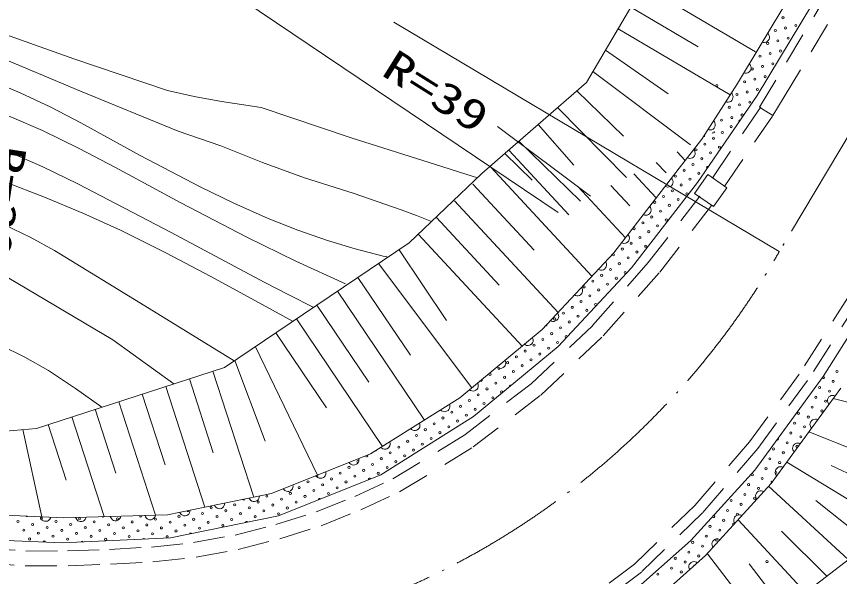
# Model space of a CAD drawing. Units: millimetres, scale not verified. Extents: x 27531 to 667531, y 18316 to 378316.
# Drawn here: x 197338 to 236326, y 267734 to 294270 of the extents above; entities that cross this region are included whole.
import ezdxf
from ezdxf.enums import TextEntityAlignment as Align

# ---------------------------------------------------------------- set-up
doc = ezdxf.new("R2010")
doc.units = ezdxf.units.MM
doc.header["$LTSCALE"] = 1000
for name, pattern in [('USER1', [7.000001, 5.508197, -0.688525, 0.114754, -0.688525]), ('USER2', [2.5, 1.5, -1]), ('USER4', [2, 1.2, -0.8])]:
    doc.linetypes.add(name, pattern=pattern)
for name, color, linetype, lineweight in [('S-SUV', 7, 'Continuous', 13), ('S-SUV-HICN', 1, 'Continuous', 13), ('S-SUV-LWCN', 7, 'Continuous', 13)]:
    doc.layers.add(name, color=color, linetype=linetype, lineweight=lineweight)
doc.styles.add('ＭＳ ゴシック', font='')
doc.styles.get('ＭＳ ゴシック').set_extended_font_data('MS Gothic')

# ---------------------------------------------------------------- blocks, each defined once
blk = doc.blocks.new('BUHIN192')
at = {"color": 7, "linetype": 'Continuous', "lineweight": 13}
blk.add_lwpolyline([(-205, 144), (-155, 179), (-103, 202), (-32, 220), (30, 213), (88, 193), (152, 149), (190, 101), (217, 44), (226, -29), (222, -86), (205, -144)], dxfattribs=at)
blk = doc.blocks.new('BUHIN193')
at = {"color": 7, "linetype": 'Continuous', "lineweight": 13}
blk.add_lwpolyline([(-215, 128), (-168, 167), (-117, 194), (-48, 217), (14, 214), (74, 199), (140, 159), (182, 114), (214, 60), (227, -12), (228, -69), (215, -128)], dxfattribs=at)
blk = doc.blocks.new('BUHIN194')
at = {"color": 7, "linetype": 'Continuous', "lineweight": 13}
blk.add_lwpolyline([(-234, 89), (-195, 135), (-149, 170), (-85, 205), (-23, 213), (38, 209), (110, 181), (159, 144), (200, 97), (226, 28), (237, -28), (234, -89)], dxfattribs=at)
blk = doc.blocks.new('BUHIN195')
at = {"color": 7, "linetype": 'Continuous', "lineweight": 13}
blk.add_lwpolyline([(-246, 46), (-216, 99), (-177, 141), (-120, 186), (-61, 206), (0, 212), (76, 198), (131, 170), (179, 131), (217, 68), (238, 14), (246, -46)], dxfattribs=at)
blk = doc.blocks.new('BUHIN196')
at = {"color": 7, "linetype": 'Continuous', "lineweight": 13}
blk.add_lwpolyline([(-250, 1), (-230, 59), (-199, 107), (-152, 162), (-96, 192), (-38, 209), (40, 209), (99, 191), (153, 160), (202, 105), (232, 56), (250, -1)], dxfattribs=at)
blk = doc.blocks.new('BUHIN197')
at = {"color": 7, "linetype": 'Continuous', "lineweight": 13}
blk.add_lwpolyline([(-248, -32), (-235, 28), (-212, 80), (-172, 141), (-121, 177), (-65, 202), (12, 212), (72, 202), (131, 179), (186, 131), (222, 86), (248, 32)], dxfattribs=at)
blk = doc.blocks.new('BUHIN198')
at = {"color": 7, "linetype": 'Continuous', "lineweight": 13}
blk.add_lwpolyline([(-242, -63), (-237, -2), (-220, 53), (-188, 118), (-142, 161), (-90, 192), (-15, 212), (46, 210), (107, 194), (168, 153), (209, 114), (242, 63)], dxfattribs=at)
blk = doc.blocks.new('BUHIN199')
at = {"color": 7, "linetype": 'Continuous', "lineweight": 13}
blk.add_lwpolyline([(-235, -85), (-236, -24), (-224, 32), (-198, 100), (-156, 147), (-107, 183), (-34, 210), (27, 213), (89, 203), (153, 168), (198, 132), (235, 85)], dxfattribs=at)
blk = doc.blocks.new('BUHIN217')
at = {"color": 7, "linetype": 'Continuous', "lineweight": 13}
blk.add_lwpolyline([(233, 91), (235, 31), (225, -26), (201, -94), (161, -142), (112, -180), (40, -208), (-21, -214), (-83, -206), (-149, -172), (-194, -138), (-233, -91)], dxfattribs=at)
blk = doc.blocks.new('BUHIN218')
at = {"color": 7, "linetype": 'Continuous', "lineweight": 13}
blk.add_lwpolyline([(241, 66), (237, 5), (221, -49), (190, -115), (145, -159), (93, -191), (18, -212), (-43, -210), (-104, -196), (-166, -156), (-208, -117), (-241, -66)], dxfattribs=at)
blk = doc.blocks.new('BUHIN219')
at = {"color": 7, "linetype": 'Continuous', "lineweight": 13}
blk.add_lwpolyline([(247, 39), (236, -21), (214, -74), (176, -135), (126, -174), (71, -200), (-6, -212), (-66, -204), (-125, -183), (-182, -136), (-219, -93), (-247, -39)], dxfattribs=at)
blk = doc.blocks.new('BUHIN245')
at = {"color": 7, "linetype": 'Continuous', "lineweight": 13}
blk.add_lwpolyline([(-227, -106), (-233, -45), (-226, 12), (-206, 82), (-169, 132), (-123, 173), (-53, 206), (8, 215), (70, 211), (138, 181), (185, 150), (227, 106)], dxfattribs=at)
blk = doc.blocks.new('BUHIN246')
at = {"color": 7, "linetype": 'Continuous', "lineweight": 13}
blk.add_lwpolyline([(-223, -112), (-231, -52), (-226, 5), (-209, 76), (-173, 127), (-128, 169), (-59, 204), (1, 215), (64, 213), (132, 185), (181, 155), (223, 112)], dxfattribs=at)

msp = doc.modelspace()

# ---------------------------------------------------------------- linework, layer by layer
at = {"layer": 'S-SUV'}
for p, q in [((236322, 311507), (224337, 291146)), ((227034, 295727), (232347, 292600)), ((234095, 295441), (231487, 291091)), ((223002, 284975), (208063, 295036)), ((235038, 294875), (232430, 290525)), ((226435, 294709), (229631, 292828)), ((233473, 283129), (215216, 293999)), ((225836, 293691), (231149, 290563)), ((225236, 292673), (228215, 290607)), ((224637, 291655), (229259, 288182)), ((224337, 291146), (219763, 287157)), ((231487, 291091), (229805, 288461)), ((223880, 290747), (226098, 288602)), ((232430, 290525), (231672, 289418)), ((222965, 289949), (226234, 286632)), ((231672, 289418), (229605, 286400)), ((222050, 289151), (223737, 287217)), ((221101, 288324), (219384, 286827)), ((221135, 288354), (224053, 285514)), ((229805, 288461), (228736, 287075)), ((220472, 287775), (221770, 286518)), ((220672, 287926), (223509, 284867)), ((228629, 287859), (229019, 287439)), ((227646, 287355), (228108, 286857)), ((219813, 287128), (224599, 281970)), ((228736, 287075), (225633, 283078)), ((215946, 283541), (219384, 286827)), ((226587, 286812), (227646, 285671)), ((230084, 286783), (229461, 285889)), ((230986, 286155), (230084, 286783)), ((218953, 286331), (221860, 283199)), ((223923, 286218), (226181, 283784)), ((225499, 286255), (226388, 285297)), ((229605, 286400), (226472, 282364)), ((229605, 286400), (226472, 282364)), ((229461, 285889), (230363, 285260)), ((230363, 285260), (230986, 286155)), ((218094, 285534), (222996, 280251)), ((217235, 284737), (220207, 281533)), ((216376, 283940), (221286, 278648)), ((201908, 278945), (193880, 283702)), ((215946, 283541), (207199, 277642)), ((215460, 283214), (217716, 279869)), ((225633, 283078), (222236, 279437)), ((214488, 282558), (218913, 276676)), ((226472, 282364), (222992, 278635)), ((226472, 282364), (222992, 278635)), ((213516, 281903), (215998, 278223)), ((235556, 277219), (238252, 281516)), ((212544, 281247), (216659, 275146)), ((211573, 280592), (214028, 276950)), ((210601, 279936), (214672, 273899)), ((209629, 279281), (212028, 275723)), ((222236, 279437), (218345, 276204)), ((204790, 276862), (201908, 278945)), ((208657, 278625), (211603, 272540)), ((222992, 278635), (218992, 275311)), ((222992, 278635), (218992, 275311)), ((207199, 277642), (198284, 274756)), ((207685, 277970), (209118, 274145)), ((206642, 277462), (208575, 271492)), ((232309, 272774), (235556, 277219)), ((205527, 277101), (206663, 273593)), ((204413, 276740), (206266, 271018)), ((233085, 272142), (236384, 276658)), ((203299, 276379), (204386, 273020)), ((218345, 276204), (214104, 273542)), ((239357, 275291), (236031, 276174)), ((201070, 275658), (202051, 272627)), ((202184, 276018), (203926, 270640)), ((199955, 275297), (201485, 270574)), ((218992, 275311), (214605, 272558)), ((218992, 275311), (214605, 272558)), ((198841, 274936), (199695, 272299)), ((193178, 274299), (198284, 274756)), ((197646, 274698), (198539, 270569)), ((238759, 273039), (234877, 274594)), ((214104, 273542), (209425, 271667)), ((238344, 270398), (233826, 273156)), ((238521, 271783), (235929, 272991)), ((214605, 272558), (209743, 270609)), ((214605, 272558), (209743, 270609)), ((229281, 269437), (232309, 272774)), ((229984, 268724), (233085, 272142)), ((236736, 268535), (232967, 272011)), ((209425, 271667), (204500, 270656)), ((237749, 269315), (235206, 271332)), ((199567, 270522), (194472, 270756)), ((204500, 270656), (199567, 270522)), ((209743, 270609), (204637, 269561)), ((209743, 270609), (204637, 269561)), ((234710, 266975), (231526, 270424)), ((235723, 267755), (233578, 269885)), ((199512, 269324), (194417, 269557)), ((204637, 269561), (199512, 269324)), ((204637, 269561), (199512, 269324)), ((225936, 266488), (229281, 269437)), ((238255, 269705), (231165, 264245)), ((226546, 265693), (229984, 268724)), ((232684, 265415), (230066, 268815)), ((233697, 266195), (232042, 268344))]:
    msp.add_line(p, q, dxfattribs=at)
at = {"layer": 'S-SUV', "linetype": 'USER2'}
for p, q in [((232529, 289965), (235367, 294683)), ((233701, 290457), (236010, 294296)), ((233172, 289578), (233701, 290457)), ((230317, 286645), (232507, 289845)), ((232507, 289845), (232594, 289973)), ((230894, 286250), (233172, 289578)), ((227269, 282607), (229712, 285757)), ((227808, 282160), (230265, 285328)), ((224627, 279621), (227269, 282607)), ((225130, 279134), (227808, 282160)), ((236816, 281092), (234413, 277323)), ((237238, 280824), (234834, 277054)), ((221714, 276862), (224627, 279621)), ((222170, 276329), (225130, 279134)), ((234413, 277323), (232068, 274116)), ((218576, 274451), (221714, 276862)), ((234816, 277028), (232460, 273804)), ((218973, 273873), (222170, 276329)), ((215159, 272362), (218576, 274451)), ((232068, 274116), (229465, 271099)), ((215490, 271743), (218973, 273873)), ((232460, 273804), (229830, 270756)), ((213369, 271534), (215159, 272362)), ((211539, 270803), (213369, 271534)), ((213646, 270891), (215490, 271743)), ((229465, 271099), (226618, 268327)), ((209619, 270199), (211539, 270803)), ((211774, 270143), (213646, 270891)), ((229830, 270756), (226944, 267946)), ((207691, 269698), (209619, 270199)), ((209812, 269526), (211774, 270143)), ((205721, 269343), (207691, 269698)), ((207842, 269014), (209812, 269526)), ((195774, 269077), (197780, 268943)), ((201751, 269015), (203761, 269135)), ((203728, 269132), (205771, 269350)), ((197780, 268943), (199763, 268949)), ((199763, 268949), (201751, 269015)), ((203802, 268436), (205845, 268654)), ((205845, 268654), (207842, 269014)), ((195727, 268378), (197757, 268243)), ((197757, 268243), (199787, 268249)), ((199787, 268249), (201792, 268316)), ((201792, 268316), (203802, 268436)), ((226618, 268327), (223421, 265928)), ((226944, 267946), (223695, 265508))]:
    msp.add_line(p, q, dxfattribs=at)
at = {"layer": 'S-SUV', "linetype": 'USER4'}
for p, q in [((232626, 289906), (232529, 289965)), ((233172, 289578), (232626, 289906))]:
    msp.add_line(p, q, dxfattribs=at)
at = {"layer": 'S-SUV', "linetype": 'USER1'}
for p, q in [((224535, 285761), (219952, 289182)), ((236872, 288838), (233473, 283129))]:
    msp.add_line(p, q, dxfattribs=at)
at = {"layer": 'S-SUV'}
msp.add_lwpolyline([(229423, 287966), (229456, 287915), (229477, 287861), (229491, 287790), (229481, 287728), (229459, 287671), (229412, 287610), (229362, 287574), (229305, 287549), (229232, 287543), (229175, 287549), (229118, 287570)], dxfattribs=at)
for centre in [(233648, 294209), (233284, 293602), (233769, 293724), (234254, 293845), (233891, 293239), (232921, 292996), (233406, 293117), (232557, 292389), (233042, 292511), (233527, 292632), (233163, 292026), (232193, 291783), (232678, 291904), (232315, 291298), (232800, 291419), (230510, 290994), (231830, 291176), (232436, 290813), (231466, 290570), (231951, 290691), (231588, 290085), (232073, 290206), (231103, 289964), (230739, 289357), (231224, 289478), (231709, 289600), (231194, 289049), (230360, 288499), (230777, 288774), (229942, 288223), (230635, 288081), (229525, 287948), (230218, 287806), (229800, 287530), (228966, 286980), (229383, 287255), (228549, 286704), (229241, 286562), (229659, 286838), (228824, 286287), (227989, 285736), (228407, 286011), (229099, 285870), (227572, 285461), (228682, 285594), (227847, 285043), (228265, 285319), (227430, 284768), (228123, 284626), (226596, 284217), (227013, 284493), (227706, 284351), (226871, 283800), (227288, 284075), (226454, 283524), (226036, 283249), (226729, 283107), (227146, 283382), (225619, 282974), (226312, 282832), (225477, 282281), (225894, 282556), (225060, 282005), (225753, 281863), (226170, 282139), (224225, 281455), (224643, 281730), (225335, 281588), (224918, 281313), (224083, 280762), (224501, 281037), (223666, 280486), (224359, 280345), (224776, 280620), (222831, 279936), (223249, 280211), (223941, 280069), (223107, 279518), (223524, 279794), (222690, 279243), (222272, 278967), (222965, 278826), (221438, 278417), (221855, 278692), (222548, 278550), (221020, 278141), (221713, 277999), (222130, 278275), (220186, 277590), (220603, 277866), (221296, 277724), (219768, 277315), (220461, 277173), (220878, 277448), (236206, 277447), (220044, 276898), (236028, 276980), (219626, 276622), (220319, 276480), (235382, 276691), (235849, 276513), (218792, 276071), (219209, 276347), (219902, 276205), (235204, 276224), (235671, 276046), (218375, 275796), (219067, 275654), (219485, 275929), (235026, 275757), (217540, 275245), (217957, 275521), (218650, 275379), (234380, 275468), (234847, 275290), (235493, 275579), (217123, 274970), (217815, 274828), (218233, 275103), (234202, 275001), (234669, 274823), (216705, 274694), (217398, 274552), (234023, 274534), (215871, 274143), (216288, 274419), (216981, 274277), (233845, 274067), (234490, 274356), (215453, 273868), (216146, 273726), (216563, 274002), (233199, 273778), (214619, 273317), (215036, 273593), (215729, 273451), (233021, 273311), (233666, 273600), (213091, 272908), (213509, 273184), (214201, 273042), (214894, 272900), (215312, 273175), (233488, 273133), (212674, 272633), (213367, 272491), (213784, 272766), (214477, 272624), (232197, 272555), (232842, 272844), (233310, 272666), (211147, 272224), (212257, 272357), (212950, 272216), (232664, 272377), (210730, 271948), (211422, 271807), (211840, 272082), (212532, 271940), (232019, 272088), (232486, 271910), (209202, 271540), (209895, 271398), (210312, 271673), (211005, 271531), (212115, 271665), (231195, 271333), (231840, 271621), (232307, 271443), (206565, 270997), (207675, 271131), (208368, 270989), (208785, 271264), (209478, 271122), (210170, 270980), (210588, 271256), (231662, 271154), (205037, 270588), (206148, 270722), (206840, 270580), (207258, 270855), (207950, 270713), (208643, 270571), (209060, 270847), (209753, 270705), (231016, 270866), (231483, 270687), (197409, 270346), (198102, 270204), (198519, 270480), (199212, 270338), (199905, 270196), (200322, 270471), (201015, 270329), (201707, 270187), (202125, 270463), (202817, 270321), (203510, 270179), (203927, 270455), (204620, 270313), (205313, 270171), (205730, 270446), (206423, 270304), (207116, 270162), (207533, 270438), (230838, 270398), (197685, 269929), (198377, 269787), (198795, 270062), (199487, 269920), (200180, 269779), (200597, 270054), (201290, 269912), (201983, 269770), (202400, 270046), (203093, 269904), (203786, 269762), (204203, 270037), (204896, 269895), (206006, 270029), (230192, 270110), (230659, 269931), (197960, 269511), (199070, 269645), (199763, 269503), (200873, 269637), (201565, 269495), (202676, 269628), (204478, 269620), (230014, 269643), (230481, 269464), (229368, 269354), (229836, 269176), (228545, 268598), (229190, 268887), (229657, 268709), (229012, 268420), (232890, 268442), (227721, 267843), (228366, 268131), (228833, 267953)]:
    msp.add_circle(centre, 49.8, dxfattribs=at)
for centre, start, end in [((231612, 289325), 58.6203, 232.5651), ((230254, 289236), 288.4314, 6.35), ((229891, 288629), 258.7045, 36.077), ((230376, 288751), 30.2594, 204), ((230076, 287113), 38.5089, 252.6764), ((223808, 281179), 278.8627, 355.1053), ((222414, 279660), 253.2164, 20.7516), ((223382, 279101), 5.9589, 268.0099), ((219351, 277040), 219.2522, 40.1902), ((235561, 277158), 180.7726, 106.9316), ((220737, 276756), 44.3721, 215.0703), ((234558, 275935), 309.8561, 337.8482), ((235314, 275111), 128.7496, 158.9548), ((233378, 274245), 239.4641, 48.2401), ((214343, 273734), 257.5649, 346.6617), ((214761, 274010), 282.6082, 321.6184), ((234312, 273889), 0.3021, 287.4024), ((213926, 273459), 188.968, 34.722), ((211564, 272499), 174.2105, 49.4795), ((214060, 272349), 11.557, 212.1326), ((233131, 272199), 57.7554, 229.9491), ((231373, 271800), 277.8982, 357.6535), ((208092, 271406), 206.2869, 356.9106), ((211698, 271389), 25.4342, 198.2553), ((197826, 270622), 200.4178, 334.338), ((203235, 270596), 151.1935, 31.9065), ((205455, 270864), 204.9376, 358.26), ((230371, 270577), 171.5051, 104.0467), ((201432, 270605), 221.5496, 321.5505), ((208226, 270296), 13.4609, 189.7382), ((231305, 270220), 14.8267, 260.7263), ((205588, 269753), 14.7271, 188.4721), ((198653, 269370), 349.6912, 185.0657), ((200455, 269361), 9.651, 175.652), ((203368, 269486), 21.1423, 164.1608), ((229479, 268241), 75.5741, 187.2252)]:
    msp.add_arc(centre, 49.8, start, end, dxfattribs=at)
at = {"layer": 'S-SUV', "linetype": 'USER1'}
msp.add_arc((200479, 301982), 38000, 255.6092, 330.2555, dxfattribs=at)
at = {"layer": 'S-SUV-HICN'}
msp.add_lwpolyline([(180450, 292709), (182594, 292324), (184734, 291880), (186615, 291430), (188482, 290922), (190179, 290399), (191859, 289819), (194399, 288876), (196927, 287874), (198590, 287140), (200239, 286347), (204660, 284032), (209073, 281685), (210246, 281081), (211431, 280482)], dxfattribs=at)
at = {"layer": 'S-SUV-LWCN'}
for points in [[(175304, 300760), (178177, 299851), (181069, 298999), (183581, 298262), (186085, 297465), (188073, 296767), (190041, 296013), (192833, 294893), (195644, 293830), (200062, 292265), (204499, 290759), (205763, 290470), (207052, 290238), (207993, 290092), (208936, 289956)], [(178265, 294253), (180875, 293865), (183476, 293416), (185437, 293028), (187394, 292579), (189465, 292042), (191520, 291448), (193579, 290790), (195627, 290072), (197106, 289495), (198571, 288859), (200305, 288017), (202022, 287116), (205117, 285440), (208247, 283814), (210572, 282680), (212925, 281598)], [(195778, 292663), (200373, 290726), (204997, 288838), (206004, 288480), (207021, 288145)], [(196275, 291169), (197518, 290652), (198961, 289971), (200388, 289230), (203195, 287686), (206038, 286191), (207640, 285419), (209268, 284701), (210662, 284148), (212077, 283651), (213387, 283255), (214716, 282916), (214822, 282891), (214938, 282863)], [(180886, 290505), (183527, 290020), (186161, 289476), (188466, 288941), (190763, 288346), (192841, 287748), (194902, 287093), (196793, 286430), (198668, 285710), (200475, 284952), (202259, 284138), (204410, 283073), (206542, 281949), (208493, 280889), (210446, 279817)], [(208936, 289956), (213199, 288527), (217480, 287157), (218329, 286893), (219178, 286630)], [(207653, 277949), (203417, 280566), (199136, 283186), (197984, 283811), (196808, 284380), (195799, 284803), (194767, 285171), (193245, 285624), (191692, 286024), (186849, 287239), (182017, 288498), (181611, 288604), (181205, 288711)], [(207021, 288145), (208989, 287357), (210977, 286625), (213284, 285895), (215569, 285109), (216287, 284833), (217004, 284552)], [(201388, 275761), (200141, 276648), (198856, 277490), (197736, 278120), (196576, 278704), (194981, 279492), (193417, 280331), (193329, 280379), (193242, 280428)]]:
    msp.add_lwpolyline(points, dxfattribs=at)

# ---------------------------------------------------------------- block references
at = {"layer": 'S-SUV', "rotation": 212.41667}
for name, p in [('BUHIN246', (232791, 293266)), ('BUHIN246', (231921, 291816)), ('BUHIN245', (231066, 290433)), ('BUHIN245', (230225, 289118)), ('BUHIN199', (228219, 286409)), ('BUHIN199', (227185, 285076)), ('BUHIN199', (226150, 283744)), ('BUHIN198', (225067, 282471)), ('BUHIN198', (223935, 281257)), ('BUHIN198', (222802, 280044)), ('BUHIN197', (221587, 278898)), ('BUHIN197', (220290, 277820)), ('BUHIN197', (218993, 276743)), ('BUHIN217', (235972, 276093)), ('BUHIN196', (217638, 275760)), ('BUHIN217', (235147, 274964)), ('BUHIN196', (216224, 274873)), ('BUHIN196', (214811, 273986)), ('BUHIN217', (234322, 273835)), ('BUHIN195', (213324, 273230)), ('BUHIN217', (233498, 272706)), ('BUHIN195', (211765, 272604)), ('BUHIN195', (210205, 271979)), ('BUHIN218', (232568, 271572)), ('BUHIN194', (206963, 271161)), ('BUHIN194', (208604, 271498)), ('BUHIN194', (205321, 270824)), ('BUHIN192', (198718, 270561)), ('BUHIN193', (200389, 270545)), ('BUHIN193', (202033, 270589)), ('BUHIN193', (203678, 270634)), ('BUHIN218', (231535, 270433)), ('BUHIN218', (230501, 269294)), ('BUHIN219', (229411, 268219))]:
    msp.add_blockref(name, p, dxfattribs=at)

# ---------------------------------------------------------------- texts
at = {"layer": 'S-SUV', "style": 'ＭＳ ゴシック', "width": 1.35}
for rotation, p in [(327.9, (214317, 291156)), (261.3, (195942, 288329))]:
    msp.add_text('R=39', height=1466, rotation=rotation, dxfattribs=at).set_placement(p, align=Align.BOTTOM_LEFT)

doc.saveas('drawing.dxf')
